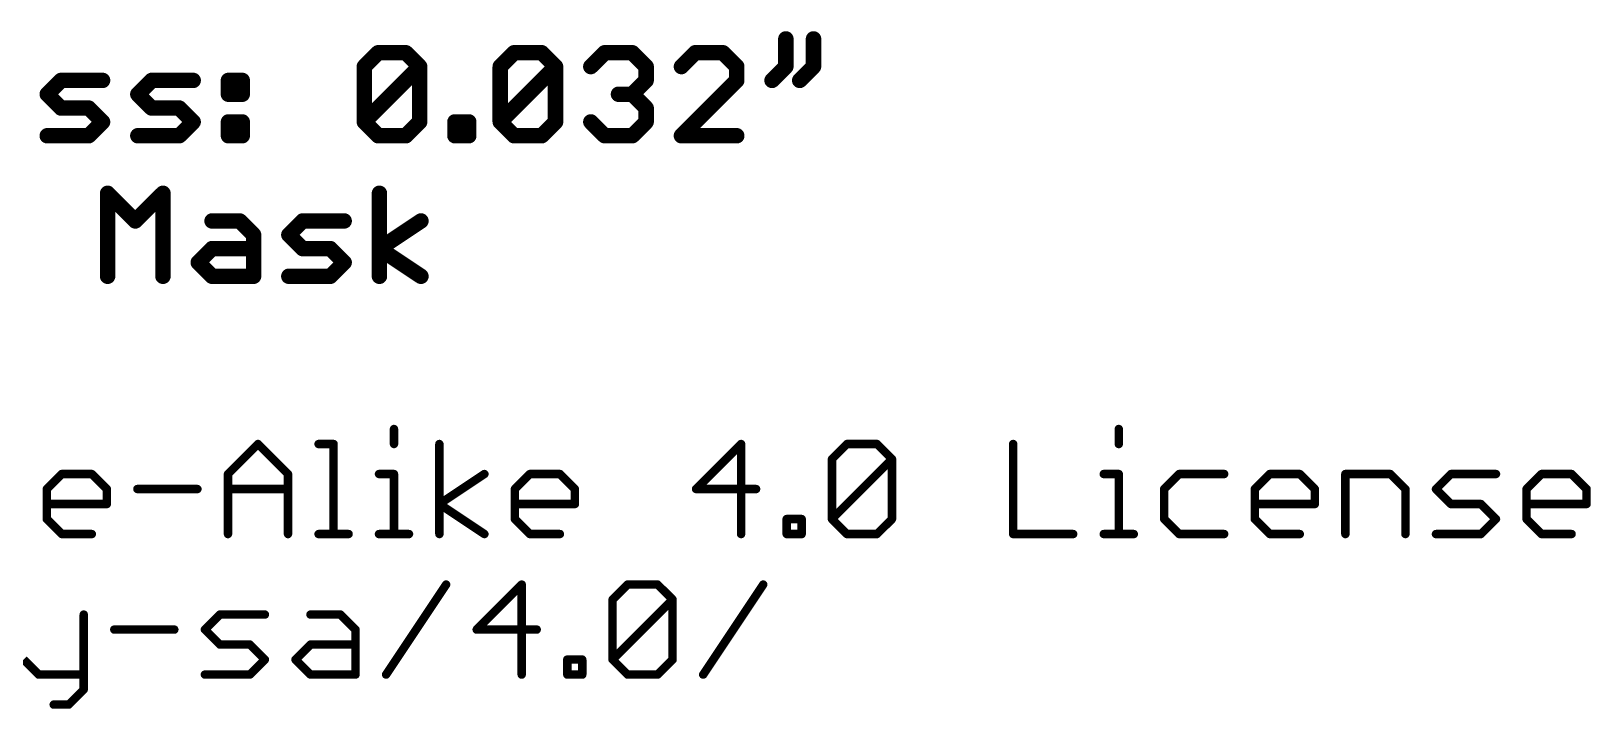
# Model space of a CAD drawing. Extents: x -26 to 81, y -13 to 14.
# Drawn here: x 53.06 to 81.24, y -5.14 to 7.11 of the extents above; entities that cross this region are included whole.
import ezdxf

# ---------------------------------------------------------------- set-up
doc = ezdxf.new("R2010")
doc.units = 0
doc.layers.add('51', color=53, linetype='CONTINUOUS')

msp = doc.modelspace()

# ---------------------------------------------------------------- linework, layer by layer
at = {"layer": '51'}
for points, const_width in [([(66.6985, 6.9696), (66.6985, 6.4696)], 0.2794), ([(67.1985, 6.9696), (67.1985, 6.4696)], 0.2794), ([(59.0813, 6.4696), (59.3313, 6.7196)], 0.2794), ([(59.3313, 6.7196), (59.8313, 6.7196)], 0.2794), ([(59.8313, 6.7196), (60.0813, 6.4696)], 0.2794), ([(61.5371, 6.4696), (61.7871, 6.7196)], 0.2794), ([(61.7871, 6.7196), (62.287, 6.7196)], 0.2794), ([(62.287, 6.7196), (62.537, 6.4696)], 0.2794), ([(63.1742, 6.4696), (63.4242, 6.7196)], 0.2794), ([(63.4242, 6.7196), (63.9242, 6.7196)], 0.2794), ([(63.9242, 6.7196), (64.1741, 6.4696)], 0.2794), ([(65.0614, 6.7196), (64.8114, 6.4696)], 0.2794), ([(65.5613, 6.7196), (65.0614, 6.7196)], 0.2794), ([(65.8113, 6.4696), (65.5613, 6.7196)], 0.2794), ([(59.0813, 5.4697), (59.0813, 6.4696)], 0.2794), ([(59.0813, 5.4697), (60.0813, 6.4696)], 0.2794), ([(60.0813, 6.4696), (60.0813, 5.4697)], 0.2794), ([(61.5371, 5.4697), (61.5371, 6.4696)], 0.2794), ([(61.5371, 5.4697), (62.537, 6.4696)], 0.2794), ([(62.537, 6.4696), (62.537, 5.4697)], 0.2794), ([(64.1741, 6.4696), (64.1741, 6.2196)], 0.2794), ([(65.8113, 6.2196), (65.8113, 6.4696)], 0.2794), ([(66.6985, 6.4696), (66.4485, 6.2196)], 0.2794), ([(67.1985, 6.4696), (66.9485, 6.2196)], 0.2794), ([(53.3513, 5.9696), (53.6013, 6.2196)], 0.2794), ([(53.6013, 6.2196), (54.3512, 6.2196)], 0.2794), ([(54.9885, 5.9696), (55.2384, 6.2196)], 0.2794), ([(55.2384, 6.2196), (55.9884, 6.2196)], 0.2794), ([(56.6256, 6.2196), (56.8756, 6.2196)], 0.2794), ([(56.6256, 5.9696), (56.6256, 6.2196)], 0.2794), ([(56.8756, 6.2196), (56.8756, 5.9696)], 0.2794), ([(64.1741, 6.2196), (63.9242, 5.9696)], 0.2794), ([(64.8114, 5.2197), (65.8113, 6.2196)], 0.2794), ([(53.6013, 5.7197), (53.3513, 5.9696)], 0.2794), ([(55.2384, 5.7197), (54.9885, 5.9696)], 0.2794), ([(56.8756, 5.9696), (56.6256, 5.9696)], 0.2794), ([(63.9242, 5.9696), (63.6742, 5.9696)], 0.2794), ([(63.9242, 5.9696), (64.1741, 5.7197)], 0.2794), ([(54.1012, 5.7197), (53.6013, 5.7197)], 0.2794), ([(54.3512, 5.4697), (54.1012, 5.7197)], 0.2794), ([(55.7384, 5.7197), (55.2384, 5.7197)], 0.2794), ([(55.9884, 5.4697), (55.7384, 5.7197)], 0.2794), ([(64.1741, 5.7197), (64.1741, 5.4697)], 0.2794), ([(53.3513, 5.2197), (54.1012, 5.2197)], 0.2794), ([(54.1012, 5.2197), (54.3512, 5.4697)], 0.2794), ([(54.9885, 5.2197), (55.7384, 5.2197)], 0.2794), ([(55.7384, 5.2197), (55.9884, 5.4697)], 0.2794), ([(56.6256, 5.4697), (56.8756, 5.4697)], 0.2794), ([(56.6256, 5.2197), (56.6256, 5.4697)], 0.2794), ([(56.8756, 5.2197), (56.6256, 5.2197)], 0.2794), ([(56.8756, 5.4697), (56.8756, 5.2197)], 0.2794), ([(59.3313, 5.2197), (59.0813, 5.4697)], 0.2794), ([(59.8313, 5.2197), (59.3313, 5.2197)], 0.2794), ([(60.0813, 5.4697), (59.8313, 5.2197)], 0.2794), ([(60.7185, 5.2197), (60.7185, 5.4697)], 0.2794), ([(60.7185, 5.4697), (60.9685, 5.4697)], 0.2794), ([(60.9685, 5.2197), (60.7185, 5.2197)], 0.2794), ([(60.9685, 5.4697), (60.9685, 5.2197)], 0.2794), ([(61.7871, 5.2197), (61.5371, 5.4697)], 0.2794), ([(62.287, 5.2197), (61.7871, 5.2197)], 0.2794), ([(62.537, 5.4697), (62.287, 5.2197)], 0.2794), ([(63.4242, 5.2197), (63.1742, 5.4697)], 0.2794), ([(63.9242, 5.2197), (63.4242, 5.2197)], 0.2794), ([(64.1741, 5.4697), (63.9242, 5.2197)], 0.2794), ([(65.8113, 5.2197), (64.8114, 5.2197)], 0.2794), ([(54.4427, 2.6797), (54.4427, 4.1796)], 0.2794), ([(54.4427, 4.1796), (54.9427, 3.6796)], 0.2794), ([(54.9427, 3.6796), (55.4427, 4.1796)], 0.2794), ([(55.4427, 4.1796), (55.4427, 2.6797)], 0.2794), ([(59.3542, 2.6797), (59.3542, 4.1796)], 0.2794), ([(56.3299, 3.6796), (56.8298, 3.6796)], 0.2794), ([(56.8298, 3.6796), (57.0798, 3.4296)], 0.2794), ([(57.717, 3.4296), (57.967, 3.6796)], 0.2794), ([(57.967, 3.6796), (58.717, 3.6796)], 0.2794), ([(59.3542, 3.1797), (60.1041, 3.6796)], 0.2794), ([(57.0798, 3.4296), (57.0798, 2.6797)], 0.2794), ([(57.967, 3.1797), (57.717, 3.4296)], 0.2794), ([(56.0799, 2.9297), (56.3299, 3.1797)], 0.2794), ([(56.3299, 3.1797), (57.0798, 3.1797)], 0.2794), ([(58.467, 3.1797), (57.967, 3.1797)], 0.2794), ([(58.717, 2.9297), (58.467, 3.1797)], 0.2794), ([(60.1041, 2.6797), (59.3542, 3.1797)], 0.2794), ([(56.3299, 2.6797), (56.0799, 2.9297)], 0.2794), ([(57.0798, 2.6797), (56.3299, 2.6797)], 0.2794), ([(57.717, 2.6797), (58.467, 2.6797)], 0.2794), ([(58.467, 2.6797), (58.717, 2.9297)], 0.2794), ([(56.6175, -0.894), (57.1598, -0.3517)], 0.1524), ([(57.1598, -0.3517), (57.7021, -0.894)], 0.1524), ([(58.2546, -0.3517), (58.5258, -0.3517)], 0.1524), ([(58.5258, -0.3517), (58.5258, -1.9787)], 0.1524), ([(59.6172, -0.0805), (59.6172, -0.3517)], 0.1524), ([(60.4375, -1.9787), (60.4375, -0.3517)], 0.1524), ([(65.8896, -0.3517), (65.0761, -1.1652)], 0.1524), ([(65.8896, -1.9787), (65.8896, -0.3517)], 0.1524), ([(67.5318, -0.6228), (67.803, -0.3517)], 0.1524), ([(67.803, -0.3517), (68.3453, -0.3517)], 0.1524), ([(68.3453, -0.3517), (68.6165, -0.6228)], 0.1524), ([(70.8061, -0.3517), (70.8061, -1.9787)], 0.1524), ([(72.7145, -0.0805), (72.7145, -0.3517)], 0.1524), ([(67.5318, -1.7075), (67.5318, -0.6228)], 0.1524), ([(67.5318, -1.7075), (68.6165, -0.6228)], 0.1524), ([(68.6165, -0.6228), (68.6165, -1.7075)], 0.1524), ([(53.3431, -1.1652), (53.6143, -0.894)], 0.1524), ([(53.6143, -0.894), (54.1566, -0.894)], 0.1524), ([(54.1566, -0.894), (54.4278, -1.1652)], 0.1524), ([(56.6175, -1.9787), (56.6175, -0.894)], 0.1524), ([(57.7021, -0.894), (57.7021, -1.9787)], 0.1524), ([(59.346, -0.894), (59.6172, -0.894)], 0.1524), ([(59.6172, -0.894), (59.6172, -1.9787)], 0.1524), ([(60.4375, -1.4363), (61.251, -0.894)], 0.1524), ([(61.8018, -1.1652), (62.0729, -0.894)], 0.1524), ([(62.0729, -0.894), (62.6153, -0.894)], 0.1524), ([(62.6153, -0.894), (62.8864, -1.1652)], 0.1524), ([(72.4433, -0.894), (72.7145, -0.894)], 0.1524), ([(72.7145, -0.894), (72.7145, -1.9787)], 0.1524), ([(73.8059, -0.894), (73.5347, -1.1652)], 0.1524), ([(74.6194, -0.894), (73.8059, -0.894)], 0.1524), ([(75.1719, -1.1652), (75.4431, -0.894)], 0.1524), ([(75.4431, -0.894), (75.9854, -0.894)], 0.1524), ([(75.9854, -0.894), (76.2566, -1.1652)], 0.1524), ([(76.809, -1.9787), (76.809, -0.894)], 0.1524), ([(76.809, -0.894), (77.6225, -0.894)], 0.1524), ([(77.6225, -0.894), (77.8937, -1.1652)], 0.1524), ([(78.4462, -1.1652), (78.7174, -0.894)], 0.1524), ([(78.7174, -0.894), (79.5309, -0.894)], 0.1524), ([(80.0834, -1.1652), (80.3545, -0.894)], 0.1524), ([(80.3545, -0.894), (80.8969, -0.894)], 0.1524), ([(80.8969, -0.894), (81.168, -1.1652)], 0.1524), ([(53.3431, -1.7075), (53.3431, -1.1652)], 0.1524), ([(54.4278, -1.1652), (54.4278, -1.4363)], 0.1524), ([(54.9803, -1.1652), (56.065, -1.1652)], 0.1524), ([(56.6175, -1.1652), (57.7021, -1.1652)], 0.1524), ([(61.8018, -1.7075), (61.8018, -1.1652)], 0.1524), ([(62.8864, -1.1652), (62.8864, -1.4363)], 0.1524), ([(65.0761, -1.1652), (66.1608, -1.1652)], 0.1524), ([(73.5347, -1.1652), (73.5347, -1.7075)], 0.1524), ([(75.1719, -1.7075), (75.1719, -1.1652)], 0.1524), ([(76.2566, -1.1652), (76.2566, -1.4363)], 0.1524), ([(77.8937, -1.1652), (77.8937, -1.9787)], 0.1524), ([(78.7174, -1.4363), (78.4462, -1.1652)], 0.1524), ([(80.0834, -1.7075), (80.0834, -1.1652)], 0.1524), ([(81.168, -1.1652), (81.168, -1.4363)], 0.1524), ([(54.4278, -1.4363), (53.3431, -1.4363)], 0.1524), ([(61.251, -1.9787), (60.4375, -1.4363)], 0.1524), ([(62.8864, -1.4363), (61.8018, -1.4363)], 0.1524), ([(76.2566, -1.4363), (75.1719, -1.4363)], 0.1524), ([(79.2597, -1.4363), (78.7174, -1.4363)], 0.1524), ([(79.5309, -1.7075), (79.2597, -1.4363)], 0.1524), ([(81.168, -1.4363), (80.0834, -1.4363)], 0.1524), ([(53.6143, -1.9787), (53.3431, -1.7075)], 0.1524), ([(62.0729, -1.9787), (61.8018, -1.7075)], 0.1524), ([(66.7133, -1.9787), (66.7133, -1.7075)], 0.1524), ([(66.7133, -1.7075), (66.9844, -1.7075)], 0.1524), ([(66.9844, -1.7075), (66.9844, -1.9787)], 0.1524), ([(67.803, -1.9787), (67.5318, -1.7075)], 0.1524), ([(68.6165, -1.7075), (68.3453, -1.9787)], 0.1524), ([(73.5347, -1.7075), (73.8059, -1.9787)], 0.1524), ([(75.4431, -1.9787), (75.1719, -1.7075)], 0.1524), ([(79.2597, -1.9787), (79.5309, -1.7075)], 0.1524), ([(80.3545, -1.9787), (80.0834, -1.7075)], 0.1524), ([(54.1566, -1.9787), (53.6143, -1.9787)], 0.1524), ([(58.2546, -1.9787), (58.7969, -1.9787)], 0.1524), ([(59.346, -1.9787), (59.8884, -1.9787)], 0.1524), ([(62.6153, -1.9787), (62.0729, -1.9787)], 0.1524), ([(66.9844, -1.9787), (66.7133, -1.9787)], 0.1524), ([(68.3453, -1.9787), (67.803, -1.9787)], 0.1524), ([(70.8061, -1.9787), (71.8908, -1.9787)], 0.1524), ([(72.4433, -1.9787), (72.9856, -1.9787)], 0.1524), ([(73.8059, -1.9787), (74.6194, -1.9787)], 0.1524), ([(75.9854, -1.9787), (75.4431, -1.9787)], 0.1524), ([(78.4462, -1.9787), (79.2597, -1.9787)], 0.1524), ([(80.8969, -1.9787), (80.3545, -1.9787)], 0.1524), ([(59.4745, -4.5187), (60.5591, -2.8917)], 0.1524), ([(61.9251, -2.8917), (61.1116, -3.7052)], 0.1524), ([(61.9251, -4.5187), (61.9251, -2.8917)], 0.1524), ([(63.5673, -3.1628), (63.8385, -2.8917)], 0.1524), ([(63.8385, -2.8917), (64.3808, -2.8917)], 0.1524), ([(64.3808, -2.8917), (64.652, -3.1628)], 0.1524), ([(65.2045, -4.5187), (66.2892, -2.8917)], 0.1524), ([(63.5673, -4.2475), (63.5673, -3.1628)], 0.1524), ([(63.5673, -4.2475), (64.652, -3.1628)], 0.1524), ([(64.652, -3.1628), (64.652, -4.2475)], 0.1524), ([(54.0105, -3.434), (54.0105, -4.7898)], 0.1524), ([(56.2001, -3.7052), (56.4713, -3.434)], 0.1524), ([(56.4713, -3.434), (57.2848, -3.434)], 0.1524), ([(58.1085, -3.434), (58.6508, -3.434)], 0.1524), ([(58.6508, -3.434), (58.922, -3.7052)], 0.1524), ([(54.563, -3.7052), (55.6476, -3.7052)], 0.1524), ([(56.4713, -3.9763), (56.2001, -3.7052)], 0.1524), ([(58.922, -3.7052), (58.922, -4.5187)], 0.1524), ([(61.1116, -3.7052), (62.1963, -3.7052)], 0.1524), ([(57.0136, -3.9763), (56.4713, -3.9763)], 0.1524), ([(57.2848, -4.2475), (57.0136, -3.9763)], 0.1524), ([(57.8373, -4.2475), (58.1085, -3.9763)], 0.1524), ([(58.1085, -3.9763), (58.922, -3.9763)], 0.1524), ([(52.9258, -4.2475), (53.197, -4.5187)], 0.1524), ([(57.0136, -4.5187), (57.2848, -4.2475)], 0.1524), ([(58.1085, -4.5187), (57.8373, -4.2475)], 0.1524), ([(62.7488, -4.5187), (62.7488, -4.2475)], 0.1524), ([(62.7488, -4.2475), (63.0199, -4.2475)], 0.1524), ([(63.0199, -4.2475), (63.0199, -4.5187)], 0.1524), ([(63.8385, -4.5187), (63.5673, -4.2475)], 0.1524), ([(64.652, -4.2475), (64.3808, -4.5187)], 0.1524), ([(53.197, -4.5187), (54.0105, -4.5187)], 0.1524), ([(56.2001, -4.5187), (57.0136, -4.5187)], 0.1524), ([(58.922, -4.5187), (58.1085, -4.5187)], 0.1524), ([(63.0199, -4.5187), (62.7488, -4.5187)], 0.1524), ([(64.3808, -4.5187), (63.8385, -4.5187)], 0.1524), ([(54.0105, -4.7898), (53.7393, -5.061)], 0.1524), ([(53.7393, -5.061), (53.4682, -5.061)], 0.1524)]:
    msp.add_lwpolyline(points, dxfattribs=dict(at, const_width=const_width))
for points, const_width in [([(66.7684, 6.9696, 1), (66.6287, 6.9696)], 0.1397), ([(67.2683, 6.9696, 1), (67.1286, 6.9696)], 0.1397), ([(59.3313, 6.7894, 1), (59.3313, 6.6497)], 0.1397), ([(59.3807, 6.6702, 1), (59.2819, 6.769)], 0.1397), ([(59.8807, 6.769, 1), (59.7819, 6.6702)], 0.1397), ([(59.8313, 6.6497, 1), (59.8313, 6.7894)], 0.1397), ([(61.7871, 6.7894, 1), (61.7871, 6.6497)], 0.1397), ([(61.8364, 6.6702, 1), (61.7377, 6.769)], 0.1397), ([(62.3364, 6.769, 1), (62.2376, 6.6702)], 0.1397), ([(62.287, 6.6497, 1), (62.287, 6.7894)], 0.1397), ([(63.4242, 6.7894, 1), (63.4242, 6.6497)], 0.1397), ([(63.4736, 6.6702, 1), (63.3748, 6.769)], 0.1397), ([(63.9736, 6.769, 1), (63.8748, 6.6702)], 0.1397), ([(63.9242, 6.6497, 1), (63.9242, 6.7894)], 0.1397), ([(65.0614, 6.7894, 1), (65.0614, 6.6497)], 0.1397), ([(65.1108, 6.6702, 1), (65.012, 6.769)], 0.1397), ([(65.6107, 6.769, 1), (65.5119, 6.6702)], 0.1397), ([(65.5613, 6.6497, 1), (65.5613, 6.7894)], 0.1397), ([(59.1512, 6.4696, 1), (59.0115, 6.4696)], 0.1397), ([(59.0319, 6.519, 1), (59.1307, 6.4202)], 0.1397), ([(60.1511, 6.4696, 1), (60.0114, 6.4696)], 0.1397), ([(60.1307, 6.4202, 1), (60.0319, 6.519)], 0.1397), ([(60.0319, 6.4202, 1), (60.1307, 6.519)], 0.1397), ([(61.6069, 6.4696, 1), (61.4672, 6.4696)], 0.1397), ([(61.4877, 6.519, 1), (61.5865, 6.4202)], 0.1397), ([(62.6068, 6.4696, 1), (62.4671, 6.4696)], 0.1397), ([(62.5864, 6.4202, 1), (62.4876, 6.519)], 0.1397), ([(62.4876, 6.4202, 1), (62.5864, 6.519)], 0.1397), ([(63.1248, 6.519, 1), (63.2236, 6.4202)], 0.1397), ([(64.244, 6.4696, 1), (64.1043, 6.4696)], 0.1397), ([(64.1248, 6.4202, 1), (64.2235, 6.519)], 0.1397), ([(64.762, 6.519, 1), (64.8608, 6.4202)], 0.1397), ([(65.8812, 6.4696, 1), (65.7415, 6.4696)], 0.1397), ([(65.7619, 6.4202, 1), (65.8607, 6.519)], 0.1397), ([(66.6287, 6.4696, 1), (66.7684, 6.4696)], 0.1397), ([(66.7479, 6.4202, 1), (66.6491, 6.519)], 0.1397), ([(67.1286, 6.4696, 1), (67.2683, 6.4696)], 0.1397), ([(67.2479, 6.4202, 1), (67.1491, 6.519)], 0.1397), ([(53.6013, 6.2895, 1), (53.6013, 6.1498)], 0.1397), ([(53.6507, 6.1702, 1), (53.5519, 6.269)], 0.1397), ([(54.3512, 6.1498, 1), (54.3512, 6.2895)], 0.1397), ([(55.2384, 6.2895, 1), (55.2384, 6.1498)], 0.1397), ([(55.2878, 6.1702, 1), (55.189, 6.269)], 0.1397), ([(55.9884, 6.1498, 1), (55.9884, 6.2895)], 0.1397), ([(56.6256, 6.2895, 1), (56.6256, 6.1498)], 0.1397), ([(56.6955, 6.2196, 1), (56.5558, 6.2196)], 0.1397), ([(56.9454, 6.2196, 1), (56.8057, 6.2196)], 0.1397), ([(56.8756, 6.1498, 1), (56.8756, 6.2895)], 0.1397), ([(64.1043, 6.2196, 1), (64.244, 6.2196)], 0.1397), ([(64.2235, 6.1702, 1), (64.1248, 6.269)], 0.1397), ([(65.7415, 6.2196, 1), (65.8812, 6.2196)], 0.1397), ([(65.8607, 6.1702, 1), (65.7619, 6.269)], 0.1397), ([(66.3992, 6.269, 1), (66.4979, 6.1702)], 0.1397), ([(66.8991, 6.269, 1), (66.9979, 6.1702)], 0.1397), ([(53.4007, 6.019, 1), (53.3019, 5.9202)], 0.1397), ([(53.3019, 6.019, 1), (53.4007, 5.9202)], 0.1397), ([(55.0378, 6.019, 1), (54.9391, 5.9202)], 0.1397), ([(54.9391, 6.019, 1), (55.0378, 5.9202)], 0.1397), ([(56.6256, 6.0395, 1), (56.6256, 5.8998)], 0.1397), ([(56.5558, 5.9696, 1), (56.6955, 5.9696)], 0.1397), ([(56.8057, 5.9696, 1), (56.9454, 5.9696)], 0.1397), ([(56.8756, 5.8998, 1), (56.8756, 6.0395)], 0.1397), ([(63.6742, 6.0395, 1), (63.6742, 5.8998)], 0.1397), ([(63.9736, 6.019, 1), (63.8748, 5.9202)], 0.1397), ([(63.8748, 6.019, 1), (63.9736, 5.9202)], 0.1397), ([(63.9242, 5.8998, 1), (63.9242, 6.0395)], 0.1397), ([(53.6013, 5.7895, 1), (53.6013, 5.6498)], 0.1397), ([(53.5519, 5.6703, 1), (53.6507, 5.7691)], 0.1397), ([(54.1506, 5.7691, 1), (54.0518, 5.6703)], 0.1397), ([(54.1012, 5.6498, 1), (54.1012, 5.7895)], 0.1397), ([(55.2384, 5.7895, 1), (55.2384, 5.6498)], 0.1397), ([(55.189, 5.6703, 1), (55.2878, 5.7691)], 0.1397), ([(55.7878, 5.7691, 1), (55.689, 5.6703)], 0.1397), ([(55.7384, 5.6498, 1), (55.7384, 5.7895)], 0.1397), ([(64.244, 5.7197, 1), (64.1043, 5.7197)], 0.1397), ([(64.1248, 5.6703, 1), (64.2235, 5.7691)], 0.1397), ([(53.3513, 5.2896, 1), (53.3513, 5.1499)], 0.1397), ([(54.1012, 5.1499, 1), (54.1012, 5.2896)], 0.1397), ([(54.4006, 5.4203, 1), (54.3018, 5.5191)], 0.1397), ([(54.3018, 5.4203, 1), (54.4006, 5.5191)], 0.1397), ([(54.9885, 5.2896, 1), (54.9885, 5.1499)], 0.1397), ([(55.7384, 5.1499, 1), (55.7384, 5.2896)], 0.1397), ([(56.0378, 5.4203, 1), (55.939, 5.5191)], 0.1397), ([(55.939, 5.4203, 1), (56.0378, 5.5191)], 0.1397), ([(56.6256, 5.5395, 1), (56.6256, 5.3998)], 0.1397), ([(56.6955, 5.4697, 1), (56.5558, 5.4697)], 0.1397), ([(56.6256, 5.2896, 1), (56.6256, 5.1499)], 0.1397), ([(56.9454, 5.4697, 1), (56.8057, 5.4697)], 0.1397), ([(56.8756, 5.3998, 1), (56.8756, 5.5395)], 0.1397), ([(56.8756, 5.1499, 1), (56.8756, 5.2896)], 0.1397), ([(59.1307, 5.5191, 1), (59.0319, 5.4203)], 0.1397), ([(59.0319, 5.5191, 1), (59.1307, 5.4203)], 0.1397), ([(59.0115, 5.4697, 1), (59.1512, 5.4697)], 0.1397), ([(59.3313, 5.2896, 1), (59.3313, 5.1499)], 0.1397), ([(59.8313, 5.1499, 1), (59.8313, 5.2896)], 0.1397), ([(60.0114, 5.4697, 1), (60.1511, 5.4697)], 0.1397), ([(60.1307, 5.4203, 1), (60.0319, 5.5191)], 0.1397), ([(60.7883, 5.4697, 1), (60.6486, 5.4697)], 0.1397), ([(60.7185, 5.5395, 1), (60.7185, 5.3998)], 0.1397), ([(60.7185, 5.2896, 1), (60.7185, 5.1499)], 0.1397), ([(61.0383, 5.4697, 1), (60.8986, 5.4697)], 0.1397), ([(60.9685, 5.3998, 1), (60.9685, 5.5395)], 0.1397), ([(60.9685, 5.1499, 1), (60.9685, 5.2896)], 0.1397), ([(61.4672, 5.4697, 1), (61.6069, 5.4697)], 0.1397), ([(61.5865, 5.5191, 1), (61.4877, 5.4203)], 0.1397), ([(61.4877, 5.5191, 1), (61.5865, 5.4203)], 0.1397), ([(61.7871, 5.2896, 1), (61.7871, 5.1499)], 0.1397), ([(62.287, 5.1499, 1), (62.287, 5.2896)], 0.1397), ([(62.4671, 5.4697, 1), (62.6068, 5.4697)], 0.1397), ([(62.5864, 5.4203, 1), (62.4876, 5.5191)], 0.1397), ([(63.2236, 5.5191, 1), (63.1248, 5.4203)], 0.1397), ([(63.4242, 5.2896, 1), (63.4242, 5.1499)], 0.1397), ([(63.9242, 5.1499, 1), (63.9242, 5.2896)], 0.1397), ([(64.1043, 5.4697, 1), (64.244, 5.4697)], 0.1397), ([(64.2235, 5.4203, 1), (64.1248, 5.5191)], 0.1397), ([(64.8114, 5.2896, 1), (64.8114, 5.1499)], 0.1397), ([(65.8113, 5.1499, 1), (65.8113, 5.2896)], 0.1397), ([(54.0518, 5.2691, 1), (54.1506, 5.1703)], 0.1397), ([(55.689, 5.2691, 1), (55.7878, 5.1703)], 0.1397), ([(56.5558, 5.2197, 1), (56.6955, 5.2197)], 0.1397), ([(56.8057, 5.2197, 1), (56.9454, 5.2197)], 0.1397), ([(59.2819, 5.1703, 1), (59.3807, 5.2691)], 0.1397), ([(59.7819, 5.2691, 1), (59.8807, 5.1703)], 0.1397), ([(60.6486, 5.2197, 1), (60.7883, 5.2197)], 0.1397), ([(60.8986, 5.2197, 1), (61.0383, 5.2197)], 0.1397), ([(61.7377, 5.1703, 1), (61.8364, 5.2691)], 0.1397), ([(62.2376, 5.2691, 1), (62.3364, 5.1703)], 0.1397), ([(63.3748, 5.1703, 1), (63.4736, 5.2691)], 0.1397), ([(63.8748, 5.2691, 1), (63.9736, 5.1703)], 0.1397), ([(64.762, 5.2691, 1), (64.8608, 5.1703)], 0.1397), ([(54.5126, 4.1796, 1), (54.3729, 4.1796)], 0.1397), ([(54.4921, 4.229, 1), (54.3933, 4.1302)], 0.1397), ([(55.5125, 4.1796, 1), (55.3728, 4.1796)], 0.1397), ([(55.492, 4.1302, 1), (55.3933, 4.229)], 0.1397), ([(59.4241, 4.1796, 1), (59.2844, 4.1796)], 0.1397), ([(54.8933, 3.729, 1), (54.9921, 3.6302)], 0.1397), ([(54.8933, 3.6302, 1), (54.9921, 3.729)], 0.1397), ([(56.3299, 3.7495, 1), (56.3299, 3.6098)], 0.1397), ([(56.8792, 3.729, 1), (56.7804, 3.6302)], 0.1397), ([(56.8298, 3.6098, 1), (56.8298, 3.7495)], 0.1397), ([(57.967, 3.7495, 1), (57.967, 3.6098)], 0.1397), ([(58.0164, 3.6302, 1), (57.9176, 3.729)], 0.1397), ([(58.717, 3.6098, 1), (58.717, 3.7495)], 0.1397), ([(60.1429, 3.6215, 1), (60.0654, 3.7377)], 0.1397), ([(57.1497, 3.4296, 1), (57.01, 3.4296)], 0.1397), ([(57.0304, 3.3802, 1), (57.1292, 3.479)], 0.1397), ([(57.7664, 3.479, 1), (57.6677, 3.3802)], 0.1397), ([(57.6677, 3.479, 1), (57.7664, 3.3802)], 0.1397), ([(56.3299, 3.2495, 1), (56.3299, 3.1098)], 0.1397), ([(56.3793, 3.1303, 1), (56.2805, 3.2291)], 0.1397), ([(57.0798, 3.1098, 1), (57.0798, 3.2495)], 0.1397), ([(57.967, 3.2495, 1), (57.967, 3.1098)], 0.1397), ([(57.9176, 3.1303, 1), (58.0164, 3.2291)], 0.1397), ([(58.5164, 3.2291, 1), (58.4176, 3.1303)], 0.1397), ([(58.467, 3.1098, 1), (58.467, 3.2495)], 0.1397), ([(59.3929, 3.2378, 1), (59.3155, 3.1215)], 0.1397), ([(59.3155, 3.2378, 1), (59.3929, 3.1215)], 0.1397), ([(56.1293, 2.9791, 1), (56.0305, 2.8803)], 0.1397), ([(56.0305, 2.9791, 1), (56.1293, 2.8803)], 0.1397), ([(56.3299, 2.7496, 1), (56.3299, 2.6098)], 0.1397), ([(57.0798, 2.6098, 1), (57.0798, 2.7496)], 0.1397), ([(57.717, 2.7496, 1), (57.717, 2.6098)], 0.1397), ([(58.467, 2.6098, 1), (58.467, 2.7496)], 0.1397), ([(58.7664, 2.8803, 1), (58.6676, 2.9791)], 0.1397), ([(58.6676, 2.8803, 1), (58.7664, 2.9791)], 0.1397), ([(54.3729, 2.6797, 1), (54.5126, 2.6797)], 0.1397), ([(55.3728, 2.6797, 1), (55.5125, 2.6797)], 0.1397), ([(56.2805, 2.6303, 1), (56.3793, 2.7291)], 0.1397), ([(57.01, 2.6797, 1), (57.1497, 2.6797)], 0.1397), ([(58.4176, 2.7291, 1), (58.5164, 2.6303)], 0.1397), ([(59.2844, 2.6797, 1), (59.4241, 2.6797)], 0.1397), ([(60.0654, 2.6216, 1), (60.1429, 2.7378)], 0.1397), ([(57.1867, -0.3247, 1), (57.1328, -0.3786)], 0.0762), ([(57.1867, -0.3786, 1), (57.1328, -0.3247)], 0.0762), ([(58.2546, -0.3136, 1), (58.2546, -0.3898)], 0.0762), ([(58.5639, -0.3517, 1), (58.4877, -0.3517)], 0.0762), ([(58.5258, -0.3898, 1), (58.5258, -0.3136)], 0.0762), ([(59.6553, -0.0805, 1), (59.5791, -0.0805)], 0.0762), ([(60.4756, -0.3517, 1), (60.3994, -0.3517)], 0.0762), ([(65.9277, -0.3517, 1), (65.8515, -0.3517)], 0.0762), ([(65.9165, -0.3786, 1), (65.8626, -0.3247)], 0.0762), ([(67.803, -0.3136, 1), (67.803, -0.3898)], 0.0762), ([(67.8299, -0.3786, 1), (67.776, -0.3247)], 0.0762), ([(68.3723, -0.3247, 1), (68.3184, -0.3786)], 0.0762), ([(68.3453, -0.3898, 1), (68.3453, -0.3136)], 0.0762), ([(70.8442, -0.3517, 1), (70.768, -0.3517)], 0.0762), ([(72.7526, -0.0805, 1), (72.6764, -0.0805)], 0.0762), ([(59.5791, -0.3517, 1), (59.6553, -0.3517)], 0.0762), ([(67.5699, -0.6228, 1), (67.4937, -0.6228)], 0.0762), ([(67.5049, -0.5959, 1), (67.5588, -0.6498)], 0.0762), ([(68.6546, -0.6228, 1), (68.5784, -0.6228)], 0.0762), ([(68.6434, -0.6498, 1), (68.5895, -0.5959)], 0.0762), ([(68.5895, -0.6498, 1), (68.6434, -0.5959)], 0.0762), ([(72.6764, -0.3517, 1), (72.7526, -0.3517)], 0.0762), ([(53.6143, -0.8559, 1), (53.6143, -0.9321)], 0.0762), ([(53.6412, -0.9209, 1), (53.5874, -0.8671)], 0.0762), ([(54.1836, -0.8671, 1), (54.1297, -0.9209)], 0.0762), ([(54.1566, -0.9321, 1), (54.1566, -0.8559)], 0.0762), ([(56.6556, -0.894, 1), (56.5794, -0.894)], 0.0762), ([(56.5905, -0.8671, 1), (56.6444, -0.9209)], 0.0762), ([(57.7402, -0.894, 1), (57.664, -0.894)], 0.0762), ([(57.6752, -0.9209, 1), (57.7291, -0.8671)], 0.0762), ([(59.346, -0.8559, 1), (59.346, -0.9321)], 0.0762), ([(59.6553, -0.894, 1), (59.5791, -0.894)], 0.0762), ([(59.6172, -0.9321, 1), (59.6172, -0.8559)], 0.0762), ([(61.2721, -0.9257, 1), (61.2298, -0.8623)], 0.0762), ([(62.0729, -0.8559, 1), (62.0729, -0.9321)], 0.0762), ([(62.0999, -0.9209, 1), (62.046, -0.8671)], 0.0762), ([(62.6422, -0.8671, 1), (62.5883, -0.9209)], 0.0762), ([(62.6153, -0.9321, 1), (62.6153, -0.8559)], 0.0762), ([(72.4433, -0.8559, 1), (72.4433, -0.9321)], 0.0762), ([(72.7526, -0.894, 1), (72.6764, -0.894)], 0.0762), ([(72.7145, -0.9321, 1), (72.7145, -0.8559)], 0.0762), ([(73.8059, -0.8559, 1), (73.8059, -0.9321)], 0.0762), ([(73.8328, -0.9209, 1), (73.779, -0.8671)], 0.0762), ([(74.6194, -0.9321, 1), (74.6194, -0.8559)], 0.0762), ([(75.4431, -0.8559, 1), (75.4431, -0.9321)], 0.0762), ([(75.47, -0.9209, 1), (75.4161, -0.8671)], 0.0762), ([(76.0123, -0.8671, 1), (75.9584, -0.9209)], 0.0762), ([(75.9854, -0.9321, 1), (75.9854, -0.8559)], 0.0762), ([(76.8471, -0.894, 1), (76.7709, -0.894)], 0.0762), ([(76.809, -0.8559, 1), (76.809, -0.9321)], 0.0762), ([(77.6495, -0.8671, 1), (77.5956, -0.9209)], 0.0762), ([(77.6225, -0.9321, 1), (77.6225, -0.8559)], 0.0762), ([(78.7174, -0.8559, 1), (78.7174, -0.9321)], 0.0762), ([(78.7443, -0.9209, 1), (78.6904, -0.8671)], 0.0762), ([(79.5309, -0.9321, 1), (79.5309, -0.8559)], 0.0762), ([(80.3545, -0.8559, 1), (80.3545, -0.9321)], 0.0762), ([(80.3815, -0.9209, 1), (80.3276, -0.8671)], 0.0762), ([(80.9238, -0.8671, 1), (80.8699, -0.9209)], 0.0762), ([(80.8969, -0.9321, 1), (80.8969, -0.8559)], 0.0762), ([(53.3812, -1.1652, 1), (53.305, -1.1652)], 0.0762), ([(53.3162, -1.1382, 1), (53.3701, -1.1921)], 0.0762), ([(54.4659, -1.1652, 1), (54.3897, -1.1652)], 0.0762), ([(54.4009, -1.1921, 1), (54.4547, -1.1382)], 0.0762), ([(54.9803, -1.1271, 1), (54.9803, -1.2033)], 0.0762), ([(56.065, -1.2033, 1), (56.065, -1.1271)], 0.0762), ([(56.6175, -1.1271, 1), (56.6175, -1.2033)], 0.0762), ([(57.7021, -1.2033, 1), (57.7021, -1.1271)], 0.0762), ([(61.7748, -1.1382, 1), (61.8287, -1.1921)], 0.0762), ([(61.8399, -1.1652, 1), (61.7637, -1.1652)], 0.0762), ([(62.9245, -1.1652, 1), (62.8483, -1.1652)], 0.0762), ([(62.8595, -1.1921, 1), (62.9134, -1.1382)], 0.0762), ([(65.0761, -1.1271, 1), (65.0761, -1.2033)], 0.0762), ([(65.0492, -1.1382, 1), (65.103, -1.1921)], 0.0762), ([(66.1608, -1.2033, 1), (66.1608, -1.1271)], 0.0762), ([(73.5728, -1.1652, 1), (73.4966, -1.1652)], 0.0762), ([(73.5078, -1.1382, 1), (73.5617, -1.1921)], 0.0762), ([(75.1449, -1.1382, 1), (75.1988, -1.1921)], 0.0762), ([(75.21, -1.1652, 1), (75.1338, -1.1652)], 0.0762), ([(76.2947, -1.1652, 1), (76.2185, -1.1652)], 0.0762), ([(76.2296, -1.1921, 1), (76.2835, -1.1382)], 0.0762), ([(77.9318, -1.1652, 1), (77.8556, -1.1652)], 0.0762), ([(77.8668, -1.1921, 1), (77.9206, -1.1382)], 0.0762), ([(78.4731, -1.1382, 1), (78.4193, -1.1921)], 0.0762), ([(78.4193, -1.1382, 1), (78.4731, -1.1921)], 0.0762), ([(80.0564, -1.1382, 1), (80.1103, -1.1921)], 0.0762), ([(80.1215, -1.1652, 1), (80.0453, -1.1652)], 0.0762), ([(81.2061, -1.1652, 1), (81.1299, -1.1652)], 0.0762), ([(81.1411, -1.1921, 1), (81.195, -1.1382)], 0.0762), ([(53.3431, -1.3982, 1), (53.3431, -1.4744)], 0.0762), ([(54.3897, -1.4363, 1), (54.4659, -1.4363)], 0.0762), ([(54.4278, -1.4744, 1), (54.4278, -1.3982)], 0.0762), ([(60.4586, -1.4046, 1), (60.4164, -1.468)], 0.0762), ([(60.4164, -1.4046, 1), (60.4586, -1.468)], 0.0762), ([(61.8018, -1.3982, 1), (61.8018, -1.4744)], 0.0762), ([(62.8483, -1.4363, 1), (62.9245, -1.4363)], 0.0762), ([(62.8864, -1.4744, 1), (62.8864, -1.3982)], 0.0762), ([(75.1719, -1.3982, 1), (75.1719, -1.4744)], 0.0762), ([(76.2185, -1.4363, 1), (76.2947, -1.4363)], 0.0762), ([(76.2566, -1.4744, 1), (76.2566, -1.3982)], 0.0762), ([(78.7174, -1.3982, 1), (78.7174, -1.4744)], 0.0762), ([(78.6904, -1.4633, 1), (78.7443, -1.4094)], 0.0762), ([(79.2866, -1.4094, 1), (79.2328, -1.4633)], 0.0762), ([(79.2597, -1.4744, 1), (79.2597, -1.3982)], 0.0762), ([(80.0834, -1.3982, 1), (80.0834, -1.4744)], 0.0762), ([(81.1299, -1.4363, 1), (81.2061, -1.4363)], 0.0762), ([(81.168, -1.4744, 1), (81.168, -1.3982)], 0.0762), ([(53.305, -1.7075, 1), (53.3812, -1.7075)], 0.0762), ([(53.3701, -1.6806, 1), (53.3162, -1.7344)], 0.0762), ([(61.8287, -1.6806, 1), (61.7748, -1.7344)], 0.0762), ([(61.7637, -1.7075, 1), (61.8399, -1.7075)], 0.0762), ([(66.7514, -1.7075, 1), (66.6752, -1.7075)], 0.0762), ([(66.7133, -1.6694, 1), (66.7133, -1.7456)], 0.0762), ([(67.0225, -1.7075, 1), (66.9463, -1.7075)], 0.0762), ([(66.9844, -1.7456, 1), (66.9844, -1.6694)], 0.0762), ([(67.4937, -1.7075, 1), (67.5699, -1.7075)], 0.0762), ([(67.5588, -1.6806, 1), (67.5049, -1.7344)], 0.0762), ([(67.5049, -1.6806, 1), (67.5588, -1.7344)], 0.0762), ([(68.5784, -1.7075, 1), (68.6546, -1.7075)], 0.0762), ([(68.6434, -1.7344, 1), (68.5895, -1.6806)], 0.0762), ([(73.4966, -1.7075, 1), (73.5728, -1.7075)], 0.0762), ([(73.5617, -1.6806, 1), (73.5078, -1.7344)], 0.0762), ([(75.1988, -1.6806, 1), (75.1449, -1.7344)], 0.0762), ([(75.1338, -1.7075, 1), (75.21, -1.7075)], 0.0762), ([(79.5578, -1.7344, 1), (79.5039, -1.6806)], 0.0762), ([(79.5039, -1.7344, 1), (79.5578, -1.6806)], 0.0762), ([(80.1103, -1.6806, 1), (80.0564, -1.7344)], 0.0762), ([(80.0453, -1.7075, 1), (80.1215, -1.7075)], 0.0762), ([(53.6143, -1.9406, 1), (53.6143, -2.0168)], 0.0762), ([(53.5874, -2.0056, 1), (53.6412, -1.9517)], 0.0762), ([(54.1566, -2.0168, 1), (54.1566, -1.9406)], 0.0762), ([(56.5794, -1.9787, 1), (56.6556, -1.9787)], 0.0762), ([(57.664, -1.9787, 1), (57.7402, -1.9787)], 0.0762), ([(58.2546, -1.9406, 1), (58.2546, -2.0168)], 0.0762), ([(58.4877, -1.9787, 1), (58.5639, -1.9787)], 0.0762), ([(58.7969, -2.0168, 1), (58.7969, -1.9406)], 0.0762), ([(59.346, -1.9406, 1), (59.346, -2.0168)], 0.0762), ([(59.5791, -1.9787, 1), (59.6553, -1.9787)], 0.0762), ([(59.8884, -2.0168, 1), (59.8884, -1.9406)], 0.0762), ([(60.3994, -1.9787, 1), (60.4756, -1.9787)], 0.0762), ([(61.2298, -2.0104, 1), (61.2721, -1.947)], 0.0762), ([(62.0729, -1.9406, 1), (62.0729, -2.0168)], 0.0762), ([(62.046, -2.0056, 1), (62.0999, -1.9517)], 0.0762), ([(62.6153, -2.0168, 1), (62.6153, -1.9406)], 0.0762), ([(65.8515, -1.9787, 1), (65.9277, -1.9787)], 0.0762), ([(66.7133, -1.9406, 1), (66.7133, -2.0168)], 0.0762), ([(66.6752, -1.9787, 1), (66.7514, -1.9787)], 0.0762), ([(66.9463, -1.9787, 1), (67.0225, -1.9787)], 0.0762), ([(66.9844, -2.0168, 1), (66.9844, -1.9406)], 0.0762), ([(67.803, -1.9406, 1), (67.803, -2.0168)], 0.0762), ([(67.776, -2.0056, 1), (67.8299, -1.9517)], 0.0762), ([(68.3184, -1.9517, 1), (68.3723, -2.0056)], 0.0762), ([(68.3453, -2.0168, 1), (68.3453, -1.9406)], 0.0762), ([(70.8061, -1.9406, 1), (70.8061, -2.0168)], 0.0762), ([(70.768, -1.9787, 1), (70.8442, -1.9787)], 0.0762), ([(71.8908, -2.0168, 1), (71.8908, -1.9406)], 0.0762), ([(72.4433, -1.9406, 1), (72.4433, -2.0168)], 0.0762), ([(72.6764, -1.9787, 1), (72.7526, -1.9787)], 0.0762), ([(72.9856, -2.0168, 1), (72.9856, -1.9406)], 0.0762), ([(73.8059, -1.9406, 1), (73.8059, -2.0168)], 0.0762), ([(73.779, -2.0056, 1), (73.8328, -1.9517)], 0.0762), ([(74.6194, -2.0168, 1), (74.6194, -1.9406)], 0.0762), ([(75.4431, -1.9406, 1), (75.4431, -2.0168)], 0.0762), ([(75.4161, -2.0056, 1), (75.47, -1.9517)], 0.0762), ([(75.9854, -2.0168, 1), (75.9854, -1.9406)], 0.0762), ([(76.7709, -1.9787, 1), (76.8471, -1.9787)], 0.0762), ([(77.8556, -1.9787, 1), (77.9318, -1.9787)], 0.0762), ([(78.4462, -1.9406, 1), (78.4462, -2.0168)], 0.0762), ([(79.2328, -1.9517, 1), (79.2866, -2.0056)], 0.0762), ([(79.2597, -2.0168, 1), (79.2597, -1.9406)], 0.0762), ([(80.3545, -1.9406, 1), (80.3545, -2.0168)], 0.0762), ([(80.3276, -2.0056, 1), (80.3815, -1.9517)], 0.0762), ([(80.8969, -2.0168, 1), (80.8969, -1.9406)], 0.0762), ([(60.5908, -2.9128, 1), (60.5274, -2.8705)], 0.0762), ([(61.9632, -2.8917, 1), (61.887, -2.8917)], 0.0762), ([(61.952, -2.9186, 1), (61.8982, -2.8647)], 0.0762), ([(63.8385, -2.8536, 1), (63.8385, -2.9298)], 0.0762), ([(63.8654, -2.9186, 1), (63.8116, -2.8647)], 0.0762), ([(64.4078, -2.8647, 1), (64.3539, -2.9186)], 0.0762), ([(64.3808, -2.9298, 1), (64.3808, -2.8536)], 0.0762), ([(66.3209, -2.9128, 1), (66.2575, -2.8705)], 0.0762), ([(63.6054, -3.1628, 1), (63.5292, -3.1628)], 0.0762), ([(63.5404, -3.1359, 1), (63.5943, -3.1898)], 0.0762), ([(64.6901, -3.1628, 1), (64.6139, -3.1628)], 0.0762), ([(64.6789, -3.1898, 1), (64.6251, -3.1359)], 0.0762), ([(64.6251, -3.1898, 1), (64.6789, -3.1359)], 0.0762), ([(54.0486, -3.434, 1), (53.9724, -3.434)], 0.0762), ([(56.4713, -3.3959, 1), (56.4713, -3.4721)], 0.0762), ([(56.4982, -3.4609, 1), (56.4444, -3.4071)], 0.0762), ([(57.2848, -3.4721, 1), (57.2848, -3.3959)], 0.0762), ([(58.1085, -3.3959, 1), (58.1085, -3.4721)], 0.0762), ([(58.6777, -3.4071, 1), (58.6238, -3.4609)], 0.0762), ([(58.6508, -3.4721, 1), (58.6508, -3.3959)], 0.0762), ([(54.563, -3.6671, 1), (54.563, -3.7433)], 0.0762), ([(55.6476, -3.7433, 1), (55.6476, -3.6671)], 0.0762), ([(56.2271, -3.6782, 1), (56.1732, -3.7321)], 0.0762), ([(56.1732, -3.6782, 1), (56.2271, -3.7321)], 0.0762), ([(58.9601, -3.7052, 1), (58.8839, -3.7052)], 0.0762), ([(58.895, -3.7321, 1), (58.9489, -3.6782)], 0.0762), ([(61.1116, -3.6671, 1), (61.1116, -3.7433)], 0.0762), ([(61.0847, -3.6782, 1), (61.1386, -3.7321)], 0.0762), ([(62.1963, -3.7433, 1), (62.1963, -3.6671)], 0.0762), ([(56.4713, -3.9382, 1), (56.4713, -4.0144)], 0.0762), ([(56.4444, -4.0033, 1), (56.4982, -3.9494)], 0.0762), ([(57.0406, -3.9494, 1), (56.9867, -4.0033)], 0.0762), ([(57.0136, -4.0144, 1), (57.0136, -3.9382)], 0.0762), ([(58.1085, -3.9382, 1), (58.1085, -4.0144)], 0.0762), ([(58.1354, -4.0033, 1), (58.0815, -3.9494)], 0.0762), ([(58.922, -4.0144, 1), (58.922, -3.9382)], 0.0762), ([(57.3117, -4.2744, 1), (57.2579, -4.2206)], 0.0762), ([(57.2579, -4.2744, 1), (57.3117, -4.2206)], 0.0762), ([(57.8642, -4.2206, 1), (57.8104, -4.2744)], 0.0762), ([(57.8104, -4.2206, 1), (57.8642, -4.2744)], 0.0762), ([(62.7869, -4.2475, 1), (62.7107, -4.2475)], 0.0762), ([(62.7488, -4.2094, 1), (62.7488, -4.2856)], 0.0762), ([(63.058, -4.2475, 1), (62.9818, -4.2475)], 0.0762), ([(63.0199, -4.2856, 1), (63.0199, -4.2094)], 0.0762), ([(63.5292, -4.2475, 1), (63.6054, -4.2475)], 0.0762), ([(63.5943, -4.2206, 1), (63.5404, -4.2744)], 0.0762), ([(63.5404, -4.2206, 1), (63.5943, -4.2744)], 0.0762), ([(64.6139, -4.2475, 1), (64.6901, -4.2475)], 0.0762), ([(64.6789, -4.2744, 1), (64.6251, -4.2206)], 0.0762), ([(53.197, -4.4806, 1), (53.197, -4.5568)], 0.0762), ([(53.17, -4.5456, 1), (53.2239, -4.4917)], 0.0762), ([(54.0105, -4.5568, 1), (54.0105, -4.4806)], 0.0762), ([(56.2001, -4.4806, 1), (56.2001, -4.5568)], 0.0762), ([(56.9867, -4.4917, 1), (57.0406, -4.5456)], 0.0762), ([(57.0136, -4.5568, 1), (57.0136, -4.4806)], 0.0762), ([(58.1085, -4.4806, 1), (58.1085, -4.5568)], 0.0762), ([(58.0815, -4.5456, 1), (58.1354, -4.4917)], 0.0762), ([(58.8839, -4.5187, 1), (58.9601, -4.5187)], 0.0762), ([(58.922, -4.5568, 1), (58.922, -4.4806)], 0.0762), ([(59.4428, -4.4975, 1), (59.5062, -4.5398)], 0.0762), ([(61.887, -4.5187, 1), (61.9632, -4.5187)], 0.0762), ([(62.7488, -4.4806, 1), (62.7488, -4.5568)], 0.0762), ([(62.7107, -4.5187, 1), (62.7869, -4.5187)], 0.0762), ([(62.9818, -4.5187, 1), (63.058, -4.5187)], 0.0762), ([(63.0199, -4.5568, 1), (63.0199, -4.4806)], 0.0762), ([(63.8385, -4.4806, 1), (63.8385, -4.5568)], 0.0762), ([(63.8116, -4.5456, 1), (63.8654, -4.4917)], 0.0762), ([(64.3539, -4.4917, 1), (64.4078, -4.5456)], 0.0762), ([(64.3808, -4.5568, 1), (64.3808, -4.4806)], 0.0762), ([(65.1728, -4.4975, 1), (65.2362, -4.5398)], 0.0762), ([(53.9724, -4.7898, 1), (54.0486, -4.7898)], 0.0762), ([(54.0374, -4.8168, 1), (53.9835, -4.7629)], 0.0762), ([(53.4682, -5.0229, 1), (53.4682, -5.0991)], 0.0762), ([(53.7124, -5.034, 1), (53.7663, -5.0879)], 0.0762), ([(53.7393, -5.0991, 1), (53.7393, -5.0229)], 0.0762)]:
    msp.add_lwpolyline(points, format="xyb", dxfattribs=dict(at, const_width=const_width))

doc.saveas('drawing.dxf')
